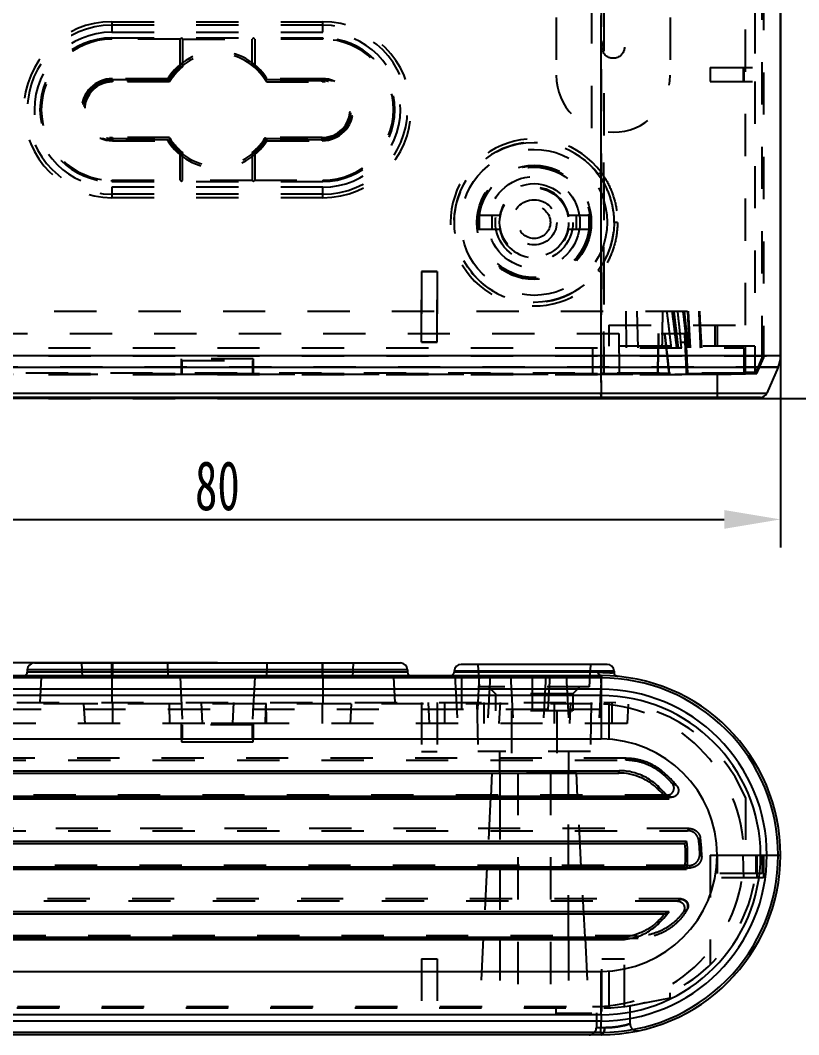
# Model space of a CAD drawing. Header units: millimetres. Extents: x 70 to 542, y 32 to 464.
# Drawn here: x 171.2 to 226.5, y 274.6 to 346.6 of the extents above; entities that cross this region are included whole.
import ezdxf

# ---------------------------------------------------------------- set-up
doc = ezdxf.new("R2010")
doc.units = ezdxf.units.MM
doc.header["$PDSIZE"] = -5
doc.linetypes.add('EB_DASH', pattern=[6, 3, -3])
doc.layers.get('Defpoints').update_dxf_attribs({"linetype": 'CONTINUOUS'})
for name, color, linetype in [('1_DXF_CONTINUOUS_LINE', 7, 'CONTINUOUS'), ('1_DXF_HIDDEN_LINE', 7, 'CONTINUOUS'), ('2_DXF_CONTINUOUS_LINE', 7, 'CONTINUOUS'), ('2_DXF_HIDDEN_LINE', 7, 'CONTINUOUS'), ('3_DXF_CONTINUOUS_LINE', 7, 'CONTINUOUS'), ('3_DXF_HIDDEN_LINE', 7, 'CONTINUOUS'), ('TOP', 7, 'CONTINUOUS')]:
    doc.layers.add(name, color=color, linetype=linetype)
doc.styles.add('标准', font='', dxfattribs={"width": 0.667})
doc.styles.get('标准').set_extended_font_data('仿宋_GB2312')
doc.dimstyles.new('标准', dxfattribs={"dimtxt": 3.5, "dimasz": 4, "dimexe": 2, "dimexo": 0, "dimtad": 1, "dimdec": 1, "dimdsep": 46, "dimtxsty": '标准', "dimcen": 0, "dimdle": 6, "dimazin": 0, "dimtfac": 1, "dimtdec": 3, "dimtmove": 0, "dimatfit": 3, "dimfxl": 1, "dimtolj": 1, "dimtzin": 0, "dimarcsym": 0})

# ---------------------------------------------------------------- blocks, each defined once
blk = doc.blocks.new('*D9')
at = {"layer": 'Defpoints', "color": 0}
for p in [(145.214, 329.744), (225.214, 322.76), (225.214, 311.151)]:
    blk.add_point(p, dxfattribs=at)
at = {"layer": 'TOP', "color": 0, "lineweight": -2}
for p, q in [((145.214, 329.744), (145.214, 309.151)), ((225.214, 322.76), (225.214, 309.151)), ((149.214, 311.151), (221.214, 311.151))]:
    blk.add_line(p, q, dxfattribs=at)
at = {"layer": 'TOP', "color": 0}
for points in [[(149.214, 311.818), (149.214, 310.484), (145.214, 311.151)], [(221.214, 311.818), (221.214, 310.484), (225.214, 311.151)]]:
    blk.add_solid(points, dxfattribs=at)
at = {"layer": 'TOP', "color": 0, "insert": (185.214, 313.526), "char_height": 3.5, "attachment_point": 5, "style": '标准'}
blk.add_mtext('\\A1;80', dxfattribs=at)
blk = doc.blocks.new('*D10')
at = {"layer": 'Defpoints', "color": 0}
for p in [(187.964, 429.744), (244.177, 429.744), (187.964, 319.744)]:
    blk.add_point(p, dxfattribs=at)
at = {"layer": 'TOP', "color": 0, "lineweight": -2}
for p, q in [((187.964, 429.744), (246.177, 429.744)), ((244.177, 323.744), (244.177, 425.744)), ((187.964, 319.744), (246.177, 319.744))]:
    blk.add_line(p, q, dxfattribs=at)
at = {"layer": 'TOP', "color": 0}
for points in [[(243.51, 425.744), (244.844, 425.744), (244.177, 429.744)], [(243.51, 323.744), (244.844, 323.744), (244.177, 319.744)]]:
    blk.add_solid(points, dxfattribs=at)
at = {"layer": 'TOP', "color": 0, "insert": (241.802, 374.744), "char_height": 3.5, "attachment_point": 5, "rotation": 90, "style": '标准'}
blk.add_mtext('\\A1;110', dxfattribs=at)
blk = doc.blocks.new('*D11')
at = {"layer": 'Defpoints', "color": 0}
for p in [(136.435, 300.959), (185.214, 300.959), (180.348, 274.559)]:
    blk.add_point(p, dxfattribs=at)
at = {"layer": 'TOP', "color": 0, "lineweight": -2}
for p, q in [((185.214, 300.959), (134.435, 300.959)), ((136.435, 278.559), (136.435, 296.959)), ((180.348, 274.559), (134.435, 274.559))]:
    blk.add_line(p, q, dxfattribs=at)
at = {"layer": 'TOP', "color": 0}
for points in [[(135.769, 296.959), (137.102, 296.959), (136.435, 300.959)], [(135.769, 278.559), (137.102, 278.559), (136.435, 274.559)]]:
    blk.add_solid(points, dxfattribs=at)
at = {"layer": 'TOP', "color": 0, "insert": (134.06, 287.759), "char_height": 3.5, "attachment_point": 5, "rotation": 90, "style": '标准'}
blk.add_mtext('\\A1;26.4', dxfattribs=at)

msp = doc.modelspace()

# ---------------------------------------------------------------- linework, layer by layer
at = {"layer": '1_DXF_CONTINUOUS_LINE', "color": 7, "linetype": 'Continuous'}
for p, q in [((225.214, 322.76), (225.214, 426.727)), ((225.048, 321.962), (224.242, 320.112)), ((171.714, 300.459), (171.714, 300.309)), ((198.714, 300.459), (171.714, 300.459)), ((172.214, 300.959), (198.214, 300.959)), ((177.714, 300.059), (177.714, 300.959)), ((192.714, 300.059), (192.714, 300.959)), ((198.714, 300.459), (198.714, 300.309)), ((202.031, 300.385), (202.027, 300.296)), ((213.397, 300.385), (202.031, 300.385)), ((212.898, 300.859), (202.531, 300.859)), ((213.397, 300.385), (213.405, 300.242)), ((212.461, 299.893), (147.432, 299.893)), ((148.231, 300.059), (212.464, 300.059)), ((198.714, 300.309), (171.714, 300.309)), ((212.265, 300.296), (202.027, 300.296)), ((212.461, 299.893), (212.462, 299.087)), ((212.462, 299.087), (145.583, 299.088)), ((212.464, 298.64), (145.284, 298.64)), ((212.464, 298.64), (212.464, 295.559)), ((145.214, 295.559), (212.464, 295.559)), ((220.714, 287.309), (225.214, 287.309))]:
    msp.add_line(p, q, dxfattribs=at)
for centre, radius, start, end in [((223.214, 322.761), 2, 336.45624, 359.99531), ((223.784, 320.312), 0.5, 271.2703, 336.45963), ((172.214, 300.459), 0.5, 90, 180), ((198.214, 300.459), 0.5, 0, 90), ((202.531, 300.359), 0.5, 90, 177), ((212.898, 300.359), 0.5, 3, 90), ((171.464, 300.309), 0.25, 270.00096, 0), ((198.964, 300.309), 0.25, 180, 269.99904), ((201.777, 300.309), 0.25, 270, 357), ((212.464, 287.309), 12.584, 0, 90.01294), ((212.464, 287.309), 12.75, 0, 90), ((212.464, 287.309), 11.778, 0, 90.01312), ((212.464, 287.309), 11.331, 0, 89.99861), ((212.464, 287.309), 8.25, 0, 89.99983)]:
    msp.add_arc(centre, radius, start, end, dxfattribs=at)
for points, knots in [([(213.275, 300.253), (213.213, 300.259), (212.999, 300.275), (212.662, 300.292), (212.388, 300.296), (212.265, 300.296)], [0, 0, 0, 0, 0.18722, 0.642456, 1.011316, 1.011316, 1.011316, 1.011316]), ([(212.464, 300.059), (212.439, 300.059), (212.399, 300.069), (212.355, 300.098), (212.325, 300.128), (212.301, 300.163), (212.275, 300.218), (212.266, 300.265), (212.265, 300.296)], [0, 0, 0, 0, 0.0761208, 0.1174587, 0.1580668, 0.2003609, 0.246922, 0.3401552, 0.3401552, 0.3401552, 0.3401552]), ([(212.464, 300.059), (212.458, 300.059), (212.471, 300.019), (212.457, 299.979), (212.462, 299.923), (212.461, 299.893)], [0, 0, 0, 0, 0.0187554, 0.0745973, 0.1664679, 0.1664679, 0.1664679, 0.1664679]), ([(213.405, 300.242), (213.385, 300.244), (213.342, 300.248), (213.298, 300.251), (213.275, 300.253)], [0, 0, 0, 0, 0.0593974, 0.1305627, 0.1305627, 0.1305627, 0.1305627]), ([(213.632, 300.006), (213.608, 300.008), (213.568, 300.017), (213.518, 300.043), (213.481, 300.072), (213.45, 300.108), (213.418, 300.163), (213.406, 300.21), (213.405, 300.242)], [0, 0, 0, 0, 0.0716719, 0.1205293, 0.1665747, 0.21262, 0.2614773, 0.3556794, 0.3556794, 0.3556794, 0.3556794]), ([(212.462, 299.087), (212.462, 299.052), (212.463, 298.964), (212.463, 298.815), (212.464, 298.701), (212.464, 298.64)], [0, 0, 0, 0, 0.1066614, 0.2632711, 0.4472926, 0.4472926, 0.4472926, 0.4472926])]:
    msp.add_open_spline(points, degree=3, knots=knots, dxfattribs=at)
at = {"layer": '1_DXF_HIDDEN_LINE', "color": 8, "linetype": 'EB_DASH'}
for p, q in [((223.914, 322.615), (223.914, 426.873)), ((222.714, 324.944), (222.714, 424.544)), ((212.464, 355.129), (212.464, 335.806)), ((212.664, 347.408), (212.664, 321.502)), ((177.714, 346.494), (192.714, 346.494)), ((177.714, 346.494), (177.714, 345.744)), ((192.714, 345.744), (192.714, 346.494)), ((192.714, 346.244), (177.714, 346.244)), ((177.714, 345.744), (192.714, 345.744)), ((177.714, 345.344), (192.714, 345.344)), ((177.714, 345.249), (177.714, 345.344)), ((182.564, 345.249), (177.714, 345.249)), ((182.659, 345.344), (182.564, 345.249)), ((182.564, 343.372), (182.564, 345.249)), ((182.737, 345.265), (182.659, 345.344)), ((182.737, 345.265), (187.691, 345.265)), ((182.737, 345.265), (182.737, 343.29)), ((187.77, 345.344), (187.691, 345.265)), ((187.691, 343.384), (187.691, 345.265)), ((187.864, 345.249), (187.77, 345.344)), ((192.714, 345.249), (187.864, 345.249)), ((187.864, 345.249), (187.864, 343.372)), ((192.714, 345.344), (192.714, 345.249)), ((181.694, 342.446), (177.764, 342.446)), ((177.764, 342.446), (177.764, 342.393)), ((177.764, 342.393), (181.723, 342.393)), ((181.78, 342.294), (177.764, 342.294)), ((177.764, 342.294), (177.764, 342.22)), ((181.821, 342.22), (177.764, 342.22)), ((192.664, 342.294), (188.649, 342.294)), ((188.692, 342.22), (192.664, 342.22)), ((188.705, 342.393), (192.664, 342.393)), ((192.664, 342.446), (188.734, 342.446)), ((192.664, 342.393), (192.664, 342.446)), ((192.664, 342.22), (192.664, 342.294)), ((181.821, 338.267), (177.764, 338.267)), ((177.764, 338.267), (177.764, 338.194)), ((177.764, 338.194), (181.78, 338.194)), ((181.723, 338.094), (177.764, 338.094)), ((177.764, 338.094), (177.764, 338.042)), ((177.764, 338.042), (181.694, 338.042)), ((192.664, 338.267), (188.607, 338.267)), ((188.649, 338.194), (192.664, 338.194)), ((192.664, 338.094), (188.705, 338.094)), ((188.734, 338.042), (192.664, 338.042)), ((192.664, 338.194), (192.664, 338.267)), ((192.664, 338.042), (192.664, 338.094)), ((182.737, 335.222), (182.737, 337.197)), ((187.691, 337.197), (187.691, 335.222)), ((182.564, 335.238), (182.564, 337.116)), ((187.864, 337.116), (187.864, 335.238)), ((212.464, 335.806), (212.265, 335.656)), ((177.714, 335.238), (182.564, 335.238)), ((177.714, 335.144), (177.714, 335.238)), ((177.714, 335.144), (192.714, 335.144)), ((182.564, 335.238), (182.659, 335.144)), ((182.659, 335.144), (182.737, 335.222)), ((187.691, 335.222), (182.737, 335.222)), ((187.691, 335.222), (187.77, 335.144)), ((187.77, 335.144), (187.864, 335.238)), ((187.864, 335.238), (192.714, 335.238)), ((192.714, 335.238), (192.714, 335.144)), ((192.714, 334.744), (177.714, 334.744)), ((177.714, 334.744), (177.714, 333.994)), ((192.714, 334.244), (177.714, 334.244)), ((192.714, 333.994), (192.714, 334.744)), ((192.714, 333.994), (177.714, 333.994)), ((213.632, 332.244), (213.405, 332.244)), ((199.714, 328.744), (200.814, 328.744)), ((199.714, 323.744), (199.714, 328.744)), ((200.814, 328.744), (200.814, 323.744)), ((212.265, 328.831), (212.464, 328.682)), ((212.464, 328.682), (212.464, 322.76)), ((213.014, 324.944), (222.714, 324.944)), ((213.014, 324.944), (213.014, 323.444)), ((220.714, 324.944), (220.714, 323.444)), ((200.814, 323.744), (199.714, 323.744)), ((222.714, 323.444), (213.014, 323.444)), ((222.714, 321.489), (222.714, 323.444)), ((155.217, 322.76), (225.214, 322.76)), ((182.714, 322.444), (187.714, 322.444)), ((182.714, 321.444), (182.714, 322.444)), ((187.714, 322.444), (187.714, 321.444)), ((223.475, 321.606), (223.914, 322.615)), ((155.214, 321.502), (212.464, 321.502)), ((182.714, 321.444), (155.214, 321.444)), ((225.048, 321.962), (155.217, 321.962)), ((182.714, 321.466), (187.714, 321.466)), ((220.714, 321.444), (187.714, 321.444)), ((212.461, 321.962), (212.464, 319.744)), ((220.714, 321.444), (222.714, 321.489)), ((220.714, 321.444), (220.714, 319.744)), ((223.475, 321.606), (222.714, 321.589)), ((155.219, 320.112), (224.242, 320.112)), ((155.214, 319.812), (223.795, 319.812)), ((155.214, 319.744), (220.714, 319.744)), ((223.795, 319.812), (220.714, 319.744)), ((175.562, 300.959), (175.615, 299.959)), ((177.764, 300.959), (177.764, 299.959)), ((192.664, 300.959), (192.664, 299.959)), ((194.866, 300.959), (194.814, 299.959)), ((203.714, 300.859), (203.798, 299.259)), ((211.714, 300.859), (211.63, 299.259)), ((172.709, 299.959), (172.614, 298.159)), ((182.564, 299.959), (172.709, 299.959)), ((177.714, 299.959), (177.714, 298.159)), ((182.564, 299.959), (182.737, 296.659)), ((187.864, 299.959), (187.691, 296.659)), ((197.72, 299.959), (187.864, 299.959)), ((192.714, 299.959), (192.714, 298.159)), ((197.72, 299.959), (197.814, 298.159)), ((202.086, 300.059), (202.264, 296.659)), ((202.564, 300.059), (202.564, 297.659)), ((203.817, 300.059), (203.692, 297.659)), ((204.592, 300.059), (204.414, 296.659)), ((206.036, 300.059), (206.214, 296.659)), ((207.564, 300.059), (207.564, 297.659)), ((208.542, 300.059), (208.364, 296.659)), ((208.817, 300.059), (208.692, 297.659)), ((209.986, 300.059), (210.164, 296.659)), ((212.492, 300.059), (212.314, 296.659)), ((211.63, 299.259), (203.798, 299.259)), ((204.464, 299.259), (204.964, 298.759)), ((210.964, 299.259), (210.464, 298.759)), ((210.464, 298.759), (204.964, 298.759)), ((204.964, 298.759), (204.964, 297.559)), ((210.464, 298.759), (210.464, 297.559)), ((146.973, 298.159), (212.664, 298.159)), ((208.691, 297.659), (161.737, 297.659)), ((175.714, 298.059), (175.788, 296.659)), ((194.714, 298.059), (175.715, 298.059)), ((177.764, 298.059), (177.764, 296.659)), ((184.061, 298.159), (184.139, 296.659)), ((186.368, 298.159), (186.289, 296.659)), ((192.664, 298.059), (192.664, 296.659)), ((194.714, 298.059), (194.641, 296.659)), ((199.714, 298.159), (199.714, 294.659)), ((200.186, 298.159), (200.264, 296.659)), ((200.814, 298.159), (200.814, 294.659)), ((201.339, 298.159), (201.339, 296.659)), ((203.653, 298.159), (203.714, 294.659)), ((204.139, 298.159), (204.139, 296.659)), ((210.464, 297.559), (204.964, 297.559)), ((205.293, 298.159), (205.214, 296.659)), ((206.114, 297.559), (206.114, 293.159)), ((209.139, 298.159), (209.139, 296.659)), ((209.314, 297.559), (209.314, 293.159)), ((212.367, 297.659), (210.112, 297.659)), ((210.293, 298.159), (210.214, 296.659)), ((211.775, 298.159), (211.714, 294.659)), ((213.014, 298.154), (213.014, 295.541)), ((213.239, 298.144), (213.239, 296.659)), ((214.386, 298.025), (214.314, 296.659)), ((214.314, 296.659), (156.115, 296.659)), ((182.714, 296.559), (182.714, 295.559)), ((187.714, 296.559), (182.714, 296.559)), ((187.714, 295.559), (187.714, 296.559)), ((199.714, 294.659), (200.814, 294.659)), ((211.714, 294.659), (203.714, 294.659)), ((205.264, 294.659), (205.264, 293.159)), ((210.164, 294.659), (210.164, 293.159)), ((210.164, 293.159), (205.265, 293.159)), ((222.714, 291.398), (222.714, 286.009)), ((220.714, 287.309), (220.714, 286.009)), ((223.475, 286.009), (223.475, 287.309)), ((223.914, 287.309), (223.914, 286.009)), ((223.914, 286.009), (220.714, 286.009))]:
    msp.add_line(p, q, dxfattribs=at)
for radius in [5.683, 5.184, 4.061, 4, 3.916, 3.25, 2.75, 2.45, 1.6]:
    msp.add_circle((207.714, 332.244), radius, dxfattribs=at)
for centre, radius, start, end in [((177.714, 340.244), 6.25, 90, 270), ((192.714, 340.244), 6.25, 270, 90), ((177.714, 340.244), 6, 90, 270), ((192.714, 340.244), 6, 270, 90), ((177.714, 340.244), 5.5, 90, 270), ((177.714, 340.244), 5.1, 90, 270), ((177.714, 340.244), 5.006, 90, 270), ((192.714, 340.244), 5.5, 270, 90), ((192.714, 340.244), 5.1, 270, 90), ((192.714, 340.244), 5.006, 270, 90), ((185.214, 340.244), 4.152, 32.02876, 147.97124), ((185.214, 340.244), 4, 29.6142, 149.1695), ((185.214, 340.244), 4.1, 130.27136, 148.37612), ((185.214, 340.244), 3.927, 129.11174, 149.77541), ((185.214, 340.244), 4.1, 31.62388, 49.72864), ((177.764, 340.244), 2.202, 90, 270), ((177.764, 340.244), 2.15, 90, 270), ((177.764, 340.244), 2.05, 90, 270), ((177.764, 340.244), 1.977, 90, 270), ((192.664, 340.244), 2.202, 270, 90), ((192.664, 340.244), 2.15, 270, 90), ((192.664, 340.244), 2.05, 270, 90), ((192.664, 340.244), 1.977, 270, 90), ((185.214, 340.244), 4.152, 212.02876, 327.97124), ((185.214, 340.244), 4.1, 211.62388, 229.72864), ((185.214, 340.244), 4, 210.8305, 329.1695), ((185.214, 340.244), 3.927, 210.22459, 230.88826), ((185.214, 340.244), 3.927, 309.11174, 329.77541), ((185.214, 340.244), 4.1, 310.27136, 328.37612), ((207.714, 332.244), 5.937, 36.86657, 323.13343), ((207.714, 332.244), 5.688, 36.86657, 323.13343), ((212.664, 287.309), 10.85, 22.13977, 90)]:
    msp.add_arc(centre, radius, start, end, dxfattribs=at)
for points, knots in [([(182.564, 343.372), (182.575, 343.367), (182.598, 343.356), (182.631, 343.341), (182.653, 343.33), (182.664, 343.325)], [0, 0, 0, 0, 0.0366438, 0.0732748, 0.1098936, 0.1098936, 0.1098936, 0.1098936]), ([(182.664, 343.325), (182.672, 343.321), (182.688, 343.314), (182.713, 343.302), (182.729, 343.294), (182.737, 343.29)], [0, 0, 0, 0, 0.02706219, 0.05411787, 0.08116726, 0.08116726, 0.08116726, 0.08116726]), ([(187.864, 343.372), (187.853, 343.367), (187.831, 343.356), (187.798, 343.341), (187.776, 343.33), (187.765, 343.325)], [0, 0, 0, 0, 0.0366719, 0.0733029, 0.1098936, 0.1098936, 0.1098936, 0.1098936]), ([(181.723, 342.393), (181.72, 342.399), (181.714, 342.411), (181.704, 342.428), (181.698, 342.44), (181.694, 342.446)], [0, 0, 0, 0, 0.01998033, 0.03997061, 0.05997094, 0.05997094, 0.05997094, 0.05997094]), ([(181.821, 342.22), (181.817, 342.229), (181.807, 342.245), (181.793, 342.269), (181.784, 342.286), (181.78, 342.294)], [0, 0, 0, 0, 0.02816424, 0.05632988, 0.08449721, 0.08449721, 0.08449721, 0.08449721]), ([(188.734, 342.446), (188.731, 342.44), (188.725, 342.428), (188.715, 342.411), (188.708, 342.399), (188.705, 342.393)], [0, 0, 0, 0, 0.02000033, 0.03999061, 0.05997094, 0.05997094, 0.05997094, 0.05997094]), ([(181.694, 338.042), (181.698, 338.048), (181.704, 338.059), (181.714, 338.077), (181.72, 338.088), (181.723, 338.094)], [0, 0, 0, 0, 0.02000033, 0.03999061, 0.05997094, 0.05997094, 0.05997094, 0.05997094]), ([(181.78, 338.194), (181.784, 338.202), (181.793, 338.218), (181.807, 338.243), (181.817, 338.259), (181.821, 338.267)], [0, 0, 0, 0, 0.02818468, 0.05635031, 0.08449721, 0.08449721, 0.08449721, 0.08449721]), ([(188.607, 338.267), (188.612, 338.259), (188.621, 338.243), (188.635, 338.218), (188.644, 338.202), (188.649, 338.194)], [0, 0, 0, 0, 0.02816424, 0.05632988, 0.08449721, 0.08449721, 0.08449721, 0.08449721]), ([(188.705, 338.094), (188.708, 338.088), (188.715, 338.077), (188.725, 338.059), (188.731, 338.048), (188.734, 338.042)], [0, 0, 0, 0, 0.01998033, 0.03997061, 0.05997094, 0.05997094, 0.05997094, 0.05997094]), ([(182.564, 337.116), (182.575, 337.121), (182.598, 337.131), (182.631, 337.147), (182.653, 337.157), (182.664, 337.162)], [0, 0, 0, 0, 0.0366719, 0.0733029, 0.1098936, 0.1098936, 0.1098936, 0.1098936]), ([(182.737, 337.197), (182.729, 337.193), (182.713, 337.185), (182.688, 337.174), (182.672, 337.166), (182.664, 337.162)], [0, 0, 0, 0, 0.02704938, 0.05410507, 0.08116726, 0.08116726, 0.08116726, 0.08116726]), ([(187.765, 337.162), (187.757, 337.166), (187.74, 337.174), (187.716, 337.185), (187.7, 337.193), (187.691, 337.197)], [0, 0, 0, 0, 0.02707774, 0.05413343, 0.08116726, 0.08116726, 0.08116726, 0.08116726]), ([(187.864, 337.116), (187.853, 337.121), (187.831, 337.131), (187.798, 337.147), (187.776, 337.157), (187.765, 337.162)], [0, 0, 0, 0, 0.0366438, 0.0732748, 0.1098936, 0.1098936, 0.1098936, 0.1098936]), ([(212.464, 335.806), (212.713, 335.467), (213.144, 334.73), (213.542, 333.517), (213.631, 332.666), (213.632, 332.244)], [0, 0, 0, 0, 1.262071, 2.537093, 3.804848, 3.804848, 3.804848, 3.804848]), ([(213.405, 332.244), (213.405, 332.49), (213.365, 333.106), (213.139, 334.074), (212.736, 334.967), (212.403, 335.471), (212.265, 335.656)], [0, 0, 0, 0, 0.738453, 1.847748, 2.962331, 3.656095, 3.656095, 3.656095, 3.656095]), ([(212.265, 328.831), (212.398, 329.01), (212.722, 329.498), (213.12, 330.363), (213.359, 331.337), (213.405, 331.971), (213.405, 332.244)], [0, 0, 0, 0, 0.667743, 1.755254, 2.837822, 3.656206, 3.656206, 3.656206, 3.656206]), ([(213.632, 332.244), (213.631, 331.821), (213.542, 330.97), (213.144, 329.757), (212.713, 329.021), (212.464, 328.682)], [0, 0, 0, 0, 1.268264, 2.5433, 3.804848, 3.804848, 3.804848, 3.804848]), ([(212.461, 321.962), (212.462, 322.048), (212.462, 322.223), (212.463, 322.489), (212.464, 322.669), (212.464, 322.76)], [0, 0, 0, 0, 0.2578383, 0.525777, 0.7987688, 0.7987688, 0.7987688, 0.7987688]), ([(212.664, 321.502), (212.642, 321.502), (212.598, 321.502), (212.531, 321.502), (212.487, 321.502), (212.464, 321.502)], [0, 0, 0, 0, 0.0666831, 0.1333515, 0.2, 0.2, 0.2, 0.2]), ([(212.664, 321.502), (213.374, 321.502), (214.765, 321.503), (216.784, 321.504), (218.643, 321.504), (219.935, 321.505), (220.599, 321.505), (220.714, 321.505)], [0, 0, 0, 0, 2.128466, 4.173761, 6.056779, 7.704589, 8.049974, 8.049974, 8.049974, 8.049974]), ([(220.714, 321.505), (221.049, 321.505), (221.715, 321.506), (222.382, 321.506), (222.714, 321.506)], [0, 0, 0, 0, 1.00317, 2.000027, 2.000027, 2.000027, 2.000027]), ([(212.464, 319.812), (212.462, 319.825), (212.466, 319.874), (212.461, 319.974), (212.462, 320.061), (212.462, 320.112)], [0, 0, 0, 0, 0.039733, 0.144832, 0.3002025, 0.3002025, 0.3002025, 0.3002025]), ([(181.723, 299.959), (181.72, 300.07), (181.714, 300.292), (181.704, 300.626), (181.698, 300.848), (181.694, 300.959)], [0, 0, 0, 0, 0.33309, 0.666565, 1.000425, 1.000425, 1.000425, 1.000425]), ([(188.734, 300.959), (188.731, 300.848), (188.725, 300.626), (188.715, 300.292), (188.708, 300.07), (188.705, 299.959)], [0, 0, 0, 0, 0.333859, 0.667334, 1.000425, 1.000425, 1.000425, 1.000425]), ([(212.265, 300.296), (212.388, 300.296), (212.662, 300.292), (212.999, 300.275), (213.213, 300.259), (213.275, 300.253)], [0, 0, 0, 0, 0.36886, 0.824095, 1.011316, 1.011316, 1.011316, 1.011316]), ([(212.265, 300.296), (212.392, 300.296), (212.672, 300.292), (213.009, 300.274), (213.218, 300.258), (213.275, 300.253)], [0, 0, 0, 0, 0.381919, 0.841447, 1.011314, 1.011314, 1.011314, 1.011314]), ([(212.265, 300.296), (212.266, 300.265), (212.275, 300.218), (212.301, 300.163), (212.325, 300.128), (212.355, 300.098), (212.399, 300.069), (212.439, 300.059), (212.464, 300.059)], [0, 0, 0, 0, 0.0932335, 0.1397949, 0.1820892, 0.2226976, 0.2640357, 0.3401573, 0.3401573, 0.3401573, 0.3401573]), ([(212.295, 300.177), (212.29, 300.186), (212.274, 300.224), (212.266, 300.265), (212.265, 300.296)], [0, 0, 0, 0, 0.0301233, 0.1233568, 0.1233568, 0.1233568, 0.1233568]), ([(212.367, 300.091), (212.363, 300.093), (212.348, 300.105), (212.325, 300.128), (212.306, 300.155), (212.297, 300.172), (212.295, 300.177)], [0, 0, 0, 0, 0.0144981, 0.0551065, 0.0974008, 0.1138791, 0.1138791, 0.1138791, 0.1138791]), ([(212.464, 300.059), (212.439, 300.059), (212.404, 300.068), (212.375, 300.086), (212.367, 300.091)], [0, 0, 0, 0, 0.0761216, 0.1030188, 0.1030188, 0.1030188, 0.1030188]), ([(213.405, 300.242), (213.389, 300.243), (213.345, 300.247), (213.302, 300.251), (213.275, 300.253)], [0, 0, 0, 0, 0.048365, 0.1305661, 0.1305661, 0.1305661, 0.1305661]), ([(213.501, 300.057), (213.494, 300.062), (213.477, 300.078), (213.45, 300.108), (213.418, 300.163), (213.406, 300.21), (213.405, 300.242)], [0, 0, 0, 0, 0.0246016, 0.0706468, 0.1195039, 0.2137173, 0.2137173, 0.2137173, 0.2137173]), ([(213.632, 300.006), (213.608, 300.008), (213.568, 300.017), (213.526, 300.039), (213.507, 300.053), (213.501, 300.057)], [0, 0, 0, 0, 0.0716586, 0.1205158, 0.1420092, 0.1420092, 0.1420092, 0.1420092]), ([(181.78, 298.059), (181.784, 297.904), (181.793, 297.592), (181.807, 297.126), (181.817, 296.815), (181.821, 296.659)], [0, 0, 0, 0, 0.46737, 0.934245, 1.400627, 1.400627, 1.400627, 1.400627]), ([(188.649, 298.059), (188.644, 297.903), (188.635, 297.592), (188.621, 297.125), (188.612, 296.815), (188.607, 296.659)], [0, 0, 0, 0, 0.467657, 0.934533, 1.400627, 1.400627, 1.400627, 1.400627]), ([(188.649, 298.059), (188.654, 297.904), (188.664, 297.593), (188.678, 297.127), (188.687, 296.815), (188.692, 296.659)], [0, 0, 0, 0, 0.465891, 0.932775, 1.400652, 1.400652, 1.400652, 1.400652])]:
    msp.add_open_spline(points, degree=3, knots=knots, dxfattribs=at)
for points in [[(181.721, 300.059), (181.722, 300.026), (181.723, 299.993), (181.723, 299.959)], [(188.705, 299.959), (188.706, 299.993), (188.707, 300.026), (188.708, 300.059)]]:
    msp.add_open_spline(points, degree=3, dxfattribs=at)
at = {"layer": '2_DXF_CONTINUOUS_LINE', "color": 7, "linetype": 'Continuous'}
for p, q in [((225.214, 426.727), (225.214, 322.76)), ((212.464, 322.76), (212.464, 346.931)), ((225.214, 322.76), (155.217, 322.76)), ((155.217, 321.962), (225.048, 321.962)), ((212.461, 321.962), (212.462, 320.112)), ((225.048, 321.962), (224.242, 320.112)), ((155.219, 320.112), (224.242, 320.112)), ((223.795, 319.812), (155.214, 319.812)), ((220.714, 319.744), (155.214, 319.744)), ((212.464, 319.812), (212.464, 319.744)), ((223.795, 319.812), (220.714, 319.744)), ((204.623, 291.417), (204.626, 291.477)), ((205.265, 291.417), (205.265, 291.477)), ((210.164, 291.477), (210.164, 291.417)), ((210.802, 291.477), (210.806, 291.417)), ((220.714, 287.309), (225.214, 287.309)), ((204.361, 286.417), (204.364, 286.477)), ((205.265, 286.417), (205.265, 286.477)), ((210.164, 286.477), (210.164, 286.417)), ((211.065, 286.477), (211.068, 286.417)), ((204.099, 281.417), (204.102, 281.477)), ((205.265, 281.417), (205.265, 281.477)), ((210.164, 281.477), (210.164, 281.417)), ((211.327, 281.477), (211.33, 281.417)), ((145.214, 279.059), (212.464, 279.059)), ((212.464, 275.979), (212.464, 279.059)), ((212.464, 275.979), (145.284, 275.979)), ((212.462, 275.531), (145.583, 275.531)), ((212.461, 274.726), (212.462, 275.531)), ((212.461, 274.726), (147.432, 274.725)), ((212.464, 274.559), (148.231, 274.559)), ((215.137, 274.843), (215.136, 274.842))]:
    msp.add_line(p, q, dxfattribs=at)
for centre, radius, start, end in [((223.214, 322.761), 2, 336.45624, 359.99531), ((223.784, 320.312), 0.5, 271.27031, 336.45963), ((212.464, 287.309), 12.584, 269.98706, 0), ((212.464, 287.309), 11.778, 269.98688, 0), ((212.464, 287.309), 12.75, 270, 359.99997), ((212.464, 287.309), 11.331, 270.00065, 359.99926), ((212.464, 287.309), 8.25, 270.00009, 359.99991)]:
    msp.add_arc(centre, radius, start, end, dxfattribs=at)
for points, knots in [([(212.464, 322.76), (212.464, 322.669), (212.463, 322.489), (212.462, 322.223), (212.462, 322.048), (212.461, 321.962)], [0, 0, 0, 0, 0.2730825, 0.5410202, 0.7987688, 0.7987688, 0.7987688, 0.7987688]), ([(212.462, 320.112), (212.462, 320.061), (212.461, 319.973), (212.466, 319.874), (212.462, 319.825), (212.464, 319.812)], [0, 0, 0, 0, 0.1556745, 0.260669, 0.3002025, 0.3002025, 0.3002025, 0.3002025]), ([(212.464, 275.979), (212.464, 275.917), (212.463, 275.803), (212.463, 275.654), (212.462, 275.567), (212.462, 275.531)], [0, 0, 0, 0, 0.1844801, 0.340985, 0.4472926, 0.4472926, 0.4472926, 0.4472926]), ([(212.461, 274.726), (212.462, 274.695), (212.457, 274.64), (212.471, 274.599), (212.458, 274.559), (212.464, 274.559)], [0, 0, 0, 0, 0.0918958, 0.147725, 0.1664679, 0.1664679, 0.1664679, 0.1664679])]:
    msp.add_open_spline(points, degree=3, knots=knots, dxfattribs=at)
at = {"layer": '2_DXF_HIDDEN_LINE', "color": 8, "linetype": 'EB_DASH'}
for p, q in [((224.014, 426.894), (224.014, 322.594)), ((211.807, 338.941), (211.807, 410.546)), ((209.283, 406.794), (209.281, 342.694)), ((217.383, 406.794), (217.381, 342.694)), ((223.396, 377.244), (223.396, 343.244)), ((220.214, 343.244), (223.396, 343.244)), ((220.214, 343.244), (220.214, 342.244)), ((222.558, 343.244), (222.558, 342.244)), ((222.614, 343.244), (222.614, 342.244)), ((220.214, 342.244), (223.396, 342.244)), ((223.396, 342.244), (223.396, 324.944)), ((212.664, 321.502), (212.664, 338.699)), ((203.839, 332.744), (205.265, 332.744)), ((203.839, 331.744), (203.839, 332.744)), ((204.714, 332.744), (204.714, 331.744)), ((210.164, 332.744), (211.59, 332.744)), ((210.714, 331.744), (210.714, 332.744)), ((211.59, 332.744), (211.59, 331.744)), ((205.265, 331.744), (203.839, 331.744)), ((211.59, 331.744), (210.164, 331.744)), ((200.814, 328.744), (199.714, 328.744)), ((199.714, 328.744), (199.714, 323.744)), ((200.814, 323.744), (200.814, 328.744)), ((213.014, 324.944), (223.396, 324.944)), ((213.014, 324.944), (213.014, 323.444)), ((220.558, 324.944), (220.558, 323.444)), ((199.714, 323.744), (200.814, 323.744)), ((223.396, 323.444), (213.014, 323.444)), ((223.396, 323.444), (223.396, 321.506)), ((223.541, 321.507), (224.014, 322.594)), ((155.214, 321.502), (212.464, 321.502)), ((155.214, 321.444), (220.714, 321.444)), ((220.714, 321.444), (223.541, 321.507)), ((220.714, 321.444), (220.714, 319.744)), ((212.464, 319.812), (212.462, 320.112)), ((204.714, 293.159), (204.626, 291.477)), ((210.714, 293.159), (204.714, 293.159)), ((205.265, 293.159), (205.265, 291.477)), ((206.564, 293.159), (206.564, 276.459)), ((208.864, 293.159), (208.864, 276.459)), ((210.164, 291.477), (210.164, 293.159)), ((210.802, 291.477), (210.714, 293.159)), ((204.623, 291.417), (204.364, 286.477)), ((205.265, 291.417), (205.265, 286.477)), ((210.164, 286.477), (210.164, 291.417)), ((211.065, 286.477), (210.806, 291.417)), ((220.214, 287.309), (220.714, 287.309)), ((220.214, 287.309), (220.214, 279.517)), ((222.614, 285.709), (222.558, 287.309)), ((224.014, 287.309), (224.014, 285.709)), ((204.361, 286.417), (204.102, 281.477)), ((205.265, 286.417), (205.265, 281.477)), ((210.164, 281.477), (210.164, 286.417)), ((211.327, 281.477), (211.068, 286.417)), ((224.014, 285.709), (220.558, 285.709)), ((204.099, 281.417), (203.839, 276.459)), ((205.265, 281.417), (205.265, 276.459)), ((210.164, 281.417), (210.164, 276.459)), ((211.33, 281.417), (211.59, 276.459)), ((199.714, 279.959), (200.814, 279.959)), ((199.714, 279.959), (199.714, 276.459)), ((200.814, 279.959), (200.814, 276.459)), ((212.532, 279.959), (214.132, 279.959)), ((212.532, 276.202), (212.532, 279.959)), ((214.132, 276.517), (214.132, 279.959)), ((213.014, 279.078), (213.014, 276.465)), ((217.381, 277.538), (217.383, 277.539)), ((217.381, 277.156), (217.381, 277.538)), ((217.383, 277.156), (211.807, 276.059)), ((146.973, 276.459), (212.664, 276.459)), ((209.281, 276.059), (209.281, 276.459)), ((211.807, 276.059), (209.283, 276.059)), ((212.131, 276.123), (212.131, 275.059)), ((214.531, 275.331), (214.531, 276.595)), ((214.532, 275.332), (214.531, 275.331)), ((212.72, 275.059), (212.132, 275.059))]:
    msp.add_line(p, q, dxfattribs=at)
for centre, radius in [((213.332, 344.694), 0.8), ((207.714, 332.244), 1.15)]:
    msp.add_circle(centre, radius, dxfattribs=at)
for centre, radius, start, end in [((213.331, 342.694), 4.05, 180, 359.99655), ((207.714, 332.244), 2.5, 11.53696, 168.46304), ((207.714, 332.244), 2.5, 191.53696, 348.46304), ((212.664, 287.309), 10.85, 270, 351.51993), ((215.031, 275.331), 0.5, 180, 282.094), ((211.631, 275.059), 0.5, 270, 0)]:
    msp.add_arc(centre, radius, start, end, dxfattribs=at)
for points, knots in [([(212.664, 321.502), (212.642, 321.502), (212.598, 321.502), (212.531, 321.502), (212.487, 321.502), (212.464, 321.502)], [0, 0, 0, 0, 0.0666832, 0.1333515, 0.2, 0.2, 0.2, 0.2]), ([(223.396, 321.506), (223.214, 321.506), (222.712, 321.506), (221.761, 321.506), (220.437, 321.505), (218.792, 321.505), (216.895, 321.504), (214.824, 321.503), (213.394, 321.502), (212.664, 321.502)], [0, 0, 0, 0, 0.544172, 1.507884, 2.851023, 4.518668, 6.442055, 8.541886, 10.73138, 10.73138, 10.73138, 10.73138]), ([(223.541, 287.309), (223.541, 287.132), (223.541, 286.776), (223.541, 286.243), (223.542, 285.887), (223.542, 285.709)], [0, 0, 0, 0, 0.533017, 1.067168, 1.600001, 1.600001, 1.600001, 1.600001]), ([(214.532, 275.332), (214.533, 275.314), (214.422, 275.324), (214.312, 275.253), (214.052, 275.209), (213.754, 275.142), (213.409, 275.095), (213.061, 275.066), (212.83, 275.059), (212.72, 275.059)], [0, 0, 0, 0, 0.053862, 0.214138, 0.468599, 0.791391, 1.148451, 1.507639, 1.839629, 1.839629, 1.839629, 1.839629]), ([(212.72, 275.059), (212.83, 275.059), (213.061, 275.066), (213.408, 275.095), (213.754, 275.142), (214.051, 275.209), (214.31, 275.252), (214.421, 275.324), (214.531, 275.313), (214.531, 275.331)], [0, 0, 0, 0, 0.332168, 0.691119, 1.04772, 1.370251, 1.624432, 1.784256, 1.837992, 1.837992, 1.837992, 1.837992]), ([(212.464, 274.559), (212.499, 274.559), (212.579, 274.596), (212.657, 274.714), (212.708, 274.874), (212.72, 274.995), (212.72, 275.059)], [0, 0, 0, 0, 0.1050178, 0.2415353, 0.4127217, 0.605003, 0.605003, 0.605003, 0.605003]), ([(212.719, 275.059), (212.719, 274.995), (212.708, 274.873), (212.656, 274.713), (212.579, 274.596), (212.499, 274.559), (212.464, 274.559)], [0, 0, 0, 0, 0.192569, 0.363907, 0.5000846, 0.6047137, 0.6047137, 0.6047137, 0.6047137])]:
    msp.add_open_spline(points, degree=3, knots=knots, dxfattribs=at)
at = {"layer": '3_DXF_CONTINUOUS_LINE', "color": 7, "linetype": 'Continuous'}
for p, q in [((182.664, 295.559), (182.664, 295.359)), ((182.664, 295.359), (187.764, 295.359)), ((187.764, 295.359), (187.764, 295.559)), ((147.022, 293.309), (213.754, 293.309)), ((213.717, 293.141), (213.754, 293.309)), ((156.735, 293.141), (213.717, 293.141)), ((147.022, 291.309), (217.301, 291.309)), ((217.101, 291.417), (156.682, 291.417)), ((216.986, 291.477), (156.735, 291.477)), ((147.022, 288.309), (218.54, 288.309)), ((156.735, 288.141), (218.415, 288.141)), ((147.022, 286.309), (218.54, 286.309)), ((218.46, 286.417), (156.682, 286.417)), ((156.735, 286.477), (218.415, 286.477)), ((147.022, 283.309), (217.301, 283.309)), ((156.735, 283.141), (216.986, 283.141)), ((147.022, 281.309), (213.754, 281.309)), ((213.731, 281.417), (156.682, 281.417)), ((156.735, 281.477), (213.717, 281.477)), ((213.731, 281.417), (213.717, 281.477)), ((213.754, 281.309), (213.731, 281.417))]:
    msp.add_line(p, q, dxfattribs=at)
for radius, start, end in [(6.75, 36.3412, 46.69966), (6.603, 39.13897, 44.77412), (6.603, 352.76158, 7.23842), (6.75, 351.48038, 8.51962), (6.75, 313.29993, 323.6588), (6.603, 315.22601, 320.86103)]:
    msp.add_arc((211.864, 287.309), radius, start, end, dxfattribs=at)
for points, knots in [([(216.494, 292.222), (216.251, 292.451), (215.702, 292.851), (214.761, 293.224), (214.088, 293.309), (213.754, 293.309)], [0, 0, 0, 0, 1.001803, 2.010035, 3.010505, 3.010505, 3.010505, 3.010505]), ([(216.552, 291.96), (216.367, 292.146), (215.959, 292.483), (215.262, 292.858), (214.505, 293.089), (213.979, 293.141), (213.717, 293.141)], [0, 0, 0, 0, 0.787522, 1.574532, 2.361061, 3.147551, 3.147551, 3.147551, 3.147551]), ([(216.494, 292.222), (216.5, 292.193), (216.513, 292.135), (216.532, 292.048), (216.545, 291.989), (216.552, 291.96)], [0, 0, 0, 0, 0.0890316, 0.1783933, 0.2681354, 0.2681354, 0.2681354, 0.2681354]), ([(216.986, 291.477), (216.999, 291.471), (217.024, 291.457), (217.063, 291.437), (217.088, 291.424), (217.101, 291.417)], [0, 0, 0, 0, 0.0434003, 0.0866429, 0.1297318, 0.1297318, 0.1297318, 0.1297318]), ([(217.301, 291.309), (217.279, 291.321), (217.235, 291.346), (217.168, 291.382), (217.123, 291.405), (217.101, 291.417)], [0, 0, 0, 0, 0.0754726, 0.151384, 0.2277548, 0.2277548, 0.2277548, 0.2277548]), ([(218.54, 288.309), (218.526, 288.291), (218.498, 288.253), (218.457, 288.197), (218.429, 288.16), (218.415, 288.141)], [0, 0, 0, 0, 0.0698162, 0.1395925, 0.2093323, 0.2093323, 0.2093323, 0.2093323]), ([(218.415, 286.477), (218.42, 286.471), (218.43, 286.457), (218.445, 286.437), (218.455, 286.424), (218.46, 286.417)], [0, 0, 0, 0, 0.02499319, 0.04999086, 0.07499318, 0.07499318, 0.07499318, 0.07499318]), ([(218.46, 286.417), (218.469, 286.405), (218.487, 286.381), (218.513, 286.345), (218.531, 286.321), (218.54, 286.309)], [0, 0, 0, 0, 0.0447636, 0.089543, 0.1343392, 0.1343392, 0.1343392, 0.1343392]), ([(216.986, 283.141), (217.022, 283.16), (217.092, 283.197), (217.198, 283.253), (217.267, 283.29), (217.301, 283.309)], [0, 0, 0, 0, 0.1203064, 0.2394411, 0.3574858, 0.3574858, 0.3574858, 0.3574858]), ([(216.552, 282.659), (216.367, 282.472), (215.96, 282.135), (215.262, 281.76), (214.505, 281.529), (213.979, 281.477), (213.717, 281.477)], [0, 0, 0, 0, 0.786682, 1.574258, 2.361635, 3.147583, 3.147583, 3.147583, 3.147583]), ([(213.754, 281.309), (214.089, 281.309), (214.761, 281.394), (215.703, 281.768), (216.25, 282.167), (216.494, 282.397)], [0, 0, 0, 0, 1.002942, 2.007018, 3.010478, 3.010478, 3.010478, 3.010478]), ([(216.552, 282.659), (216.545, 282.629), (216.532, 282.571), (216.513, 282.484), (216.5, 282.426), (216.494, 282.397)], [0, 0, 0, 0, 0.0897387, 0.1791, 0.2681263, 0.2681263, 0.2681263, 0.2681263])]:
    msp.add_open_spline(points, degree=3, knots=knots, dxfattribs=at)
at = {"layer": '3_DXF_HIDDEN_LINE', "color": 8, "linetype": 'EB_DASH'}
for p, q in [((155.617, 325.944), (219.478, 325.944)), ((214.226, 325.944), (214.252, 323.344)), ((215.106, 323.344), (215.038, 325.944)), ((218.614, 325.944), (218.729, 323.344)), ((218.815, 323.344), (218.679, 325.944)), ((219.614, 323.344), (219.533, 324.894)), ((156.735, 324.344), (218.468, 324.344)), ((213.717, 324.344), (213.731, 323.344)), ((213.717, 324.344), (213.754, 321.544)), ((218.468, 324.344), (218.614, 321.544)), ((218.119, 323.729), (218.155, 323.344)), ((218.616, 323.746), (218.655, 323.345)), ((155.214, 323.344), (222.614, 323.344)), ((211.864, 323.344), (211.864, 321.544)), ((222.614, 323.344), (222.614, 321.544)), ((187.764, 322.544), (182.664, 322.544)), ((182.664, 321.544), (182.664, 322.544)), ((187.764, 322.544), (187.764, 321.544)), ((222.614, 321.544), (155.214, 321.544)), ((211.864, 298.059), (147.014, 298.059)), ((182.664, 295.559), (182.664, 296.659)), ((187.764, 296.659), (182.664, 296.659)), ((187.764, 296.659), (187.764, 295.559)), ((214.252, 294.203), (156.479, 294.203)), ((156.615, 294.047), (214.226, 294.047)), ((214.226, 294.047), (214.252, 294.203)), ((217.149, 291.573), (156.615, 291.573)), ((217.101, 291.417), (217.463, 291.417)), ((218.729, 289.203), (156.479, 289.203)), ((156.615, 289.047), (218.614, 289.047)), ((218.614, 289.047), (218.729, 289.203)), ((218.679, 286.573), (156.615, 286.573)), ((218.46, 286.417), (218.815, 286.417)), ((218.815, 286.417), (218.679, 286.573)), ((218.155, 284.203), (156.479, 284.203)), ((217.89, 284.047), (156.615, 284.047)), ((218.119, 284.18), (218.155, 284.203)), ((215.038, 281.573), (156.615, 281.573)), ((213.717, 281.477), (213.724, 281.437)), ((213.724, 281.437), (213.731, 281.417)), ((213.731, 281.417), (215.106, 281.417)), ((215.106, 281.417), (215.038, 281.573)), ((147.014, 276.559), (211.864, 276.559))]:
    msp.add_line(p, q, dxfattribs=at)
for radius, start, end in [(10.75, 270, 90), (7.75, 39.45238, 50.53201), (7.614, 42.03079, 49.28335), (7.614, 0.52904, 7.91878), (7.75, 359.23286, 9.06239), (7.75, 329.65383, 330.1806)]:
    msp.add_arc((211.864, 287.309), radius, start, end, dxfattribs=at)
for points, knots in [([(216.831, 325.944), (216.826, 325.656), (216.817, 325.079), (216.804, 324.212), (216.795, 323.634), (216.791, 323.344)], [0, 0, 0, 0, 0.863945, 1.730721, 2.600314, 2.600314, 2.600314, 2.600314]), ([(217.463, 323.344), (217.429, 323.635), (217.361, 324.215), (217.256, 325.081), (217.185, 325.657), (217.149, 325.944)], [0, 0, 0, 0, 0.878791, 1.751774, 2.618919, 2.618919, 2.618919, 2.618919]), ([(217.849, 323.344), (217.813, 323.635), (217.741, 324.215), (217.631, 325.082), (217.557, 325.657), (217.52, 325.944)], [0, 0, 0, 0, 0.8804, 1.753979, 2.620723, 2.620723, 2.620723, 2.620723]), ([(217.963, 323.344), (217.929, 323.635), (217.86, 324.22), (217.755, 325.087), (217.684, 325.662), (217.649, 325.944)], [0, 0, 0, 0, 0.880189, 1.767505, 2.61889, 2.61889, 2.61889, 2.61889]), ([(217.89, 325.944), (217.917, 325.7), (217.97, 325.21), (218.047, 324.472), (218.095, 323.977), (218.119, 323.729)], [0, 0, 0, 0, 0.735499, 1.47777, 2.226824, 2.226824, 2.226824, 2.226824]), ([(218.55, 323.725), (218.524, 323.974), (218.47, 324.47), (218.386, 325.21), (218.327, 325.7), (218.297, 325.944)], [0, 0, 0, 0, 0.75166, 1.496066, 2.233242, 2.233242, 2.233242, 2.233242]), ([(218.617, 323.746), (218.593, 323.994), (218.544, 324.488), (218.469, 325.221), (218.416, 325.706), (218.39, 325.944)], [0, 0, 0, 0, 0.745524, 1.491072, 2.209173, 2.209173, 2.209173, 2.209173]), ([(219.406, 325.944), (219.418, 325.656), (219.442, 325.079), (219.481, 324.213), (219.505, 323.634), (219.518, 323.344)], [0, 0, 0, 0, 0.864205, 1.73199, 2.602417, 2.602417, 2.602417, 2.602417]), ([(219.533, 324.894), (219.529, 324.957), (219.511, 325.306), (219.493, 325.656), (219.478, 325.944)], [0, 0, 0, 0, 0.186552, 1.050776, 1.050776, 1.050776, 1.050776]), ([(219.614, 323.344), (219.599, 323.634), (219.572, 324.151), (219.545, 324.668), (219.533, 324.894)], [0, 0, 0, 0, 0.871117, 1.552773, 1.552773, 1.552773, 1.552773]), ([(216.494, 321.544), (216.5, 321.857), (216.513, 322.481), (216.532, 323.414), (216.545, 324.035), (216.552, 324.344)], [0, 0, 0, 0, 0.939419, 1.872956, 2.800609, 2.800609, 2.800609, 2.800609]), ([(216.552, 324.344), (216.545, 324.035), (216.532, 323.414), (216.513, 322.481), (216.5, 321.857), (216.494, 321.544)], [0, 0, 0, 0, 0.927636, 1.861178, 2.800609, 2.800609, 2.800609, 2.800609]), ([(216.986, 324.344), (217.022, 324.035), (217.093, 323.416), (217.198, 322.482), (217.267, 321.857), (217.301, 321.544)], [0, 0, 0, 0, 0.93191, 1.87115, 2.817729, 2.817729, 2.817729, 2.817729]), ([(217.101, 323.344), (217.088, 323.455), (217.063, 323.678), (217.025, 324.011), (216.999, 324.233), (216.986, 324.344)], [0, 0, 0, 0, 0.336488, 0.672019, 1.006594, 1.006594, 1.006594, 1.006594]), ([(218.46, 323.344), (218.455, 323.455), (218.445, 323.677), (218.43, 324.011), (218.42, 324.233), (218.415, 324.344)], [0, 0, 0, 0, 0.334119, 0.667789, 1.001011, 1.001011, 1.001011, 1.001011]), ([(218.415, 324.344), (218.429, 324.034), (218.457, 323.413), (218.499, 322.479), (218.526, 321.856), (218.54, 321.544)], [0, 0, 0, 0, 0.930776, 1.865035, 2.802784, 2.802784, 2.802784, 2.802784]), ([(218.119, 323.729), (218.184, 323.735), (218.303, 323.745), (218.46, 323.753), (218.557, 323.757), (218.607, 323.751), (218.615, 323.744)], [0, 0, 0, 0, 0.197845, 0.3585991, 0.4670286, 0.4981406, 0.4981406, 0.4981406, 0.4981406]), ([(218.552, 323.344), (218.553, 323.386), (218.554, 323.471), (218.549, 323.598), (218.55, 323.683), (218.55, 323.725)], [0, 0, 0, 0, 0.1269171, 0.2542361, 0.3812607, 0.3812607, 0.3812607, 0.3812607]), ([(218.615, 323.744), (218.615, 323.744), (218.629, 323.726), (218.573, 323.729), (218.551, 323.725)], [0, 0, 0, 0, 0.00075516, 0.0679119, 0.0679119, 0.0679119, 0.0679119]), ([(218.551, 323.725), (218.555, 323.683), (218.564, 323.598), (218.575, 323.471), (218.584, 323.386), (218.588, 323.344)], [0, 0, 0, 0, 0.127722, 0.2554553, 0.3830688, 0.3830688, 0.3830688, 0.3830688]), ([(217.301, 321.544), (217.279, 321.745), (217.235, 322.146), (217.169, 322.746), (217.124, 323.145), (217.101, 323.344)], [0, 0, 0, 0, 0.606696, 1.210407, 1.811136, 1.811136, 1.811136, 1.811136]), ([(218.54, 321.544), (218.531, 321.744), (218.513, 322.145), (218.487, 322.745), (218.469, 323.144), (218.46, 323.344)], [0, 0, 0, 0, 0.602025, 1.202615, 1.801772, 1.801772, 1.801772, 1.801772]), ([(216.831, 293.08), (216.593, 293.285), (216.064, 293.641), (215.172, 293.972), (214.539, 294.047), (214.226, 294.047)], [0, 0, 0, 0, 0.942495, 1.890361, 2.831751, 2.831751, 2.831751, 2.831751]), ([(214.252, 294.203), (214.556, 294.203), (215.169, 294.133), (216.037, 293.821), (216.556, 293.486), (216.791, 293.292)], [0, 0, 0, 0, 0.91322, 1.831924, 2.745341, 2.745341, 2.745341, 2.745341]), ([(216.831, 293.08), (216.826, 293.104), (216.817, 293.151), (216.804, 293.222), (216.795, 293.269), (216.791, 293.292)], [0, 0, 0, 0, 0.0720406, 0.1439951, 0.2158774, 0.2158774, 0.2158774, 0.2158774]), ([(217.149, 291.573), (217.212, 291.573), (217.34, 291.597), (217.505, 291.703), (217.618, 291.864), (217.662, 292.056), (217.63, 292.249), (217.562, 292.36), (217.52, 292.407)], [0, 0, 0, 0, 0.187827, 0.380904, 0.572729, 0.764702, 0.957698, 1.145279, 1.145279, 1.145279, 1.145279]), ([(217.849, 292.234), (217.888, 292.186), (217.95, 292.075), (217.975, 291.884), (217.927, 291.697), (217.812, 291.541), (217.65, 291.44), (217.525, 291.417), (217.463, 291.417)], [0, 0, 0, 0, 0.184497, 0.373923, 0.562113, 0.750313, 0.939281, 1.122928, 1.122928, 1.122928, 1.122928]), ([(217.849, 292.234), (217.813, 292.253), (217.74, 292.292), (217.63, 292.35), (217.557, 292.388), (217.52, 292.407)], [0, 0, 0, 0, 0.1227949, 0.2466347, 0.3716319, 0.3716319, 0.3716319, 0.3716319]), ([(217.463, 291.417), (217.429, 291.435), (217.36, 291.47), (217.255, 291.522), (217.185, 291.556), (217.149, 291.573)], [0, 0, 0, 0, 0.1158459, 0.232741, 0.3507846, 0.3507846, 0.3507846, 0.3507846]), ([(219.405, 288.358), (219.392, 288.452), (219.332, 288.637), (219.15, 288.864), (218.9, 289.013), (218.708, 289.047), (218.614, 289.047)], [0, 0, 0, 0, 0.282706, 0.569536, 0.856212, 1.138251, 1.138251, 1.138251, 1.138251]), ([(218.729, 289.203), (218.822, 289.203), (219.011, 289.17), (219.259, 289.025), (219.44, 288.803), (219.503, 288.622), (219.518, 288.53)], [0, 0, 0, 0, 0.278629, 0.561358, 0.844117, 1.122563, 1.122563, 1.122563, 1.122563]), ([(219.406, 288.358), (219.417, 288.379), (219.44, 288.417), (219.483, 288.471), (219.506, 288.51), (219.518, 288.53)], [0, 0, 0, 0, 0.07017, 0.1346871, 0.2052605, 0.2052605, 0.2052605, 0.2052605]), ([(218.679, 286.573), (218.762, 286.573), (218.93, 286.6), (219.158, 286.716), (219.34, 286.899), (219.454, 287.128), (219.478, 287.297), (219.478, 287.38)], [0, 0, 0, 0, 0.248163, 0.501843, 0.755484, 1.009064, 1.256995, 1.256995, 1.256995, 1.256995]), ([(219.614, 287.206), (219.613, 287.124), (219.585, 286.958), (219.469, 286.734), (219.288, 286.556), (219.062, 286.443), (218.897, 286.417), (218.815, 286.417)], [0, 0, 0, 0, 0.244981, 0.495122, 0.745103, 0.994903, 1.239142, 1.239142, 1.239142, 1.239142]), ([(219.614, 287.206), (219.599, 287.226), (219.571, 287.266), (219.52, 287.319), (219.492, 287.359), (219.478, 287.38)], [0, 0, 0, 0, 0.0761839, 0.1451795, 0.2209725, 0.2209725, 0.2209725, 0.2209725]), ([(217.89, 284.047), (217.916, 284.061), (217.969, 284.09), (218.045, 284.135), (218.095, 284.165), (218.119, 284.18)], [0, 0, 0, 0, 0.0909239, 0.1791348, 0.2647856, 0.2647856, 0.2647856, 0.2647856]), ([(217.89, 284.047), (217.951, 284.047), (218.073, 284.025), (218.231, 283.929), (218.344, 283.783), (218.398, 283.606), (218.385, 283.422), (218.332, 283.309), (218.297, 283.259)], [0, 0, 0, 0, 0.182249, 0.363216, 0.543508, 0.723797, 0.904657, 1.086815, 1.086815, 1.086815, 1.086815]), ([(218.119, 284.18), (218.186, 284.18), (218.32, 284.151), (218.488, 284.033), (218.6, 283.855), (218.631, 283.638), (218.587, 283.494), (218.551, 283.43)], [0, 0, 0, 0, 0.201591, 0.397407, 0.601325, 0.815554, 1.035936, 1.035936, 1.035936, 1.035936]), ([(218.155, 284.203), (218.223, 284.203), (218.362, 284.175), (218.537, 284.05), (218.645, 283.862), (218.666, 283.649), (218.622, 283.514), (218.588, 283.455)], [0, 0, 0, 0, 0.202795, 0.413419, 0.623759, 0.834035, 1.037227, 1.037227, 1.037227, 1.037227]), ([(218.297, 283.259), (218.114, 283.001), (217.684, 282.525), (216.89, 281.986), (215.991, 281.649), (215.355, 281.573), (215.038, 281.573)], [0, 0, 0, 0, 0.951677, 1.902416, 2.852923, 3.803706, 3.803706, 3.803706, 3.803706]), ([(218.552, 283.394), (218.413, 283.156), (218.083, 282.706), (217.46, 282.149), (216.731, 281.731), (215.935, 281.475), (215.381, 281.417), (215.106, 281.417)], [0, 0, 0, 0, 0.825726, 1.659661, 2.493233, 3.326526, 4.150855, 4.150855, 4.150855, 4.150855]), ([(218.55, 283.43), (218.524, 283.411), (218.469, 283.372), (218.385, 283.315), (218.327, 283.278), (218.297, 283.259)], [0, 0, 0, 0, 0.0993, 0.2011647, 0.3057807, 0.3057807, 0.3057807, 0.3057807]), ([(218.552, 283.394), (218.553, 283.399), (218.555, 283.407), (218.548, 283.417), (218.55, 283.426), (218.55, 283.43)], [0, 0, 0, 0, 0.01449774, 0.02283072, 0.03735371, 0.03735371, 0.03735371, 0.03735371]), ([(218.551, 283.43), (218.555, 283.433), (218.563, 283.439), (218.576, 283.447), (218.584, 283.453), (218.588, 283.455)], [0, 0, 0, 0, 0.01547164, 0.02976721, 0.04519942, 0.04519942, 0.04519942, 0.04519942])]:
    msp.add_open_spline(points, degree=3, knots=knots, dxfattribs=at)
for points in [[(217.024, 291.457), (217.012, 291.464), (216.999, 291.471), (216.986, 291.477)], [(217.044, 291.447), (217.037, 291.451), (217.031, 291.454), (217.024, 291.457)], [(217.063, 291.437), (217.056, 291.441), (217.05, 291.444), (217.044, 291.447)], [(217.101, 291.417), (217.088, 291.424), (217.076, 291.431), (217.063, 291.437)], [(217.172, 291.563), (217.164, 291.566), (217.157, 291.57), (217.149, 291.573)]]:
    msp.add_open_spline(points, degree=3, dxfattribs=at)

# ---------------------------------------------------------------- dimensions: what is measured, and where the dimension line sits
at = {"layer": 'TOP'}
for base, p1, p2, picture, middle in [((244.177, 429.744), (187.964, 319.744), (187.964, 429.744), '*D10', (241.802, 374.744)), ((136.435, 300.959), (180.348, 274.559), (185.214, 300.959), '*D11', (134.06, 287.759))]:
    dim = msp.add_linear_dim(base=base, p1=p1, p2=p2, angle=90, dimstyle='标准', override={"dimazin": 2}, dxfattribs=at)
    dim.commit()
    dim.dimension.update_dxf_attribs({"geometry": picture, "text_midpoint": middle})
dim = msp.add_linear_dim(base=(225.214, 311.151), p1=(145.214, 329.744), p2=(225.214, 322.76), dimstyle='标准', override={"dimazin": 2}, dxfattribs=at)
dim.commit()
dim.dimension.update_dxf_attribs({"geometry": '*D9', "text_midpoint": (185.214, 313.526)})

doc.saveas('drawing.dxf')
